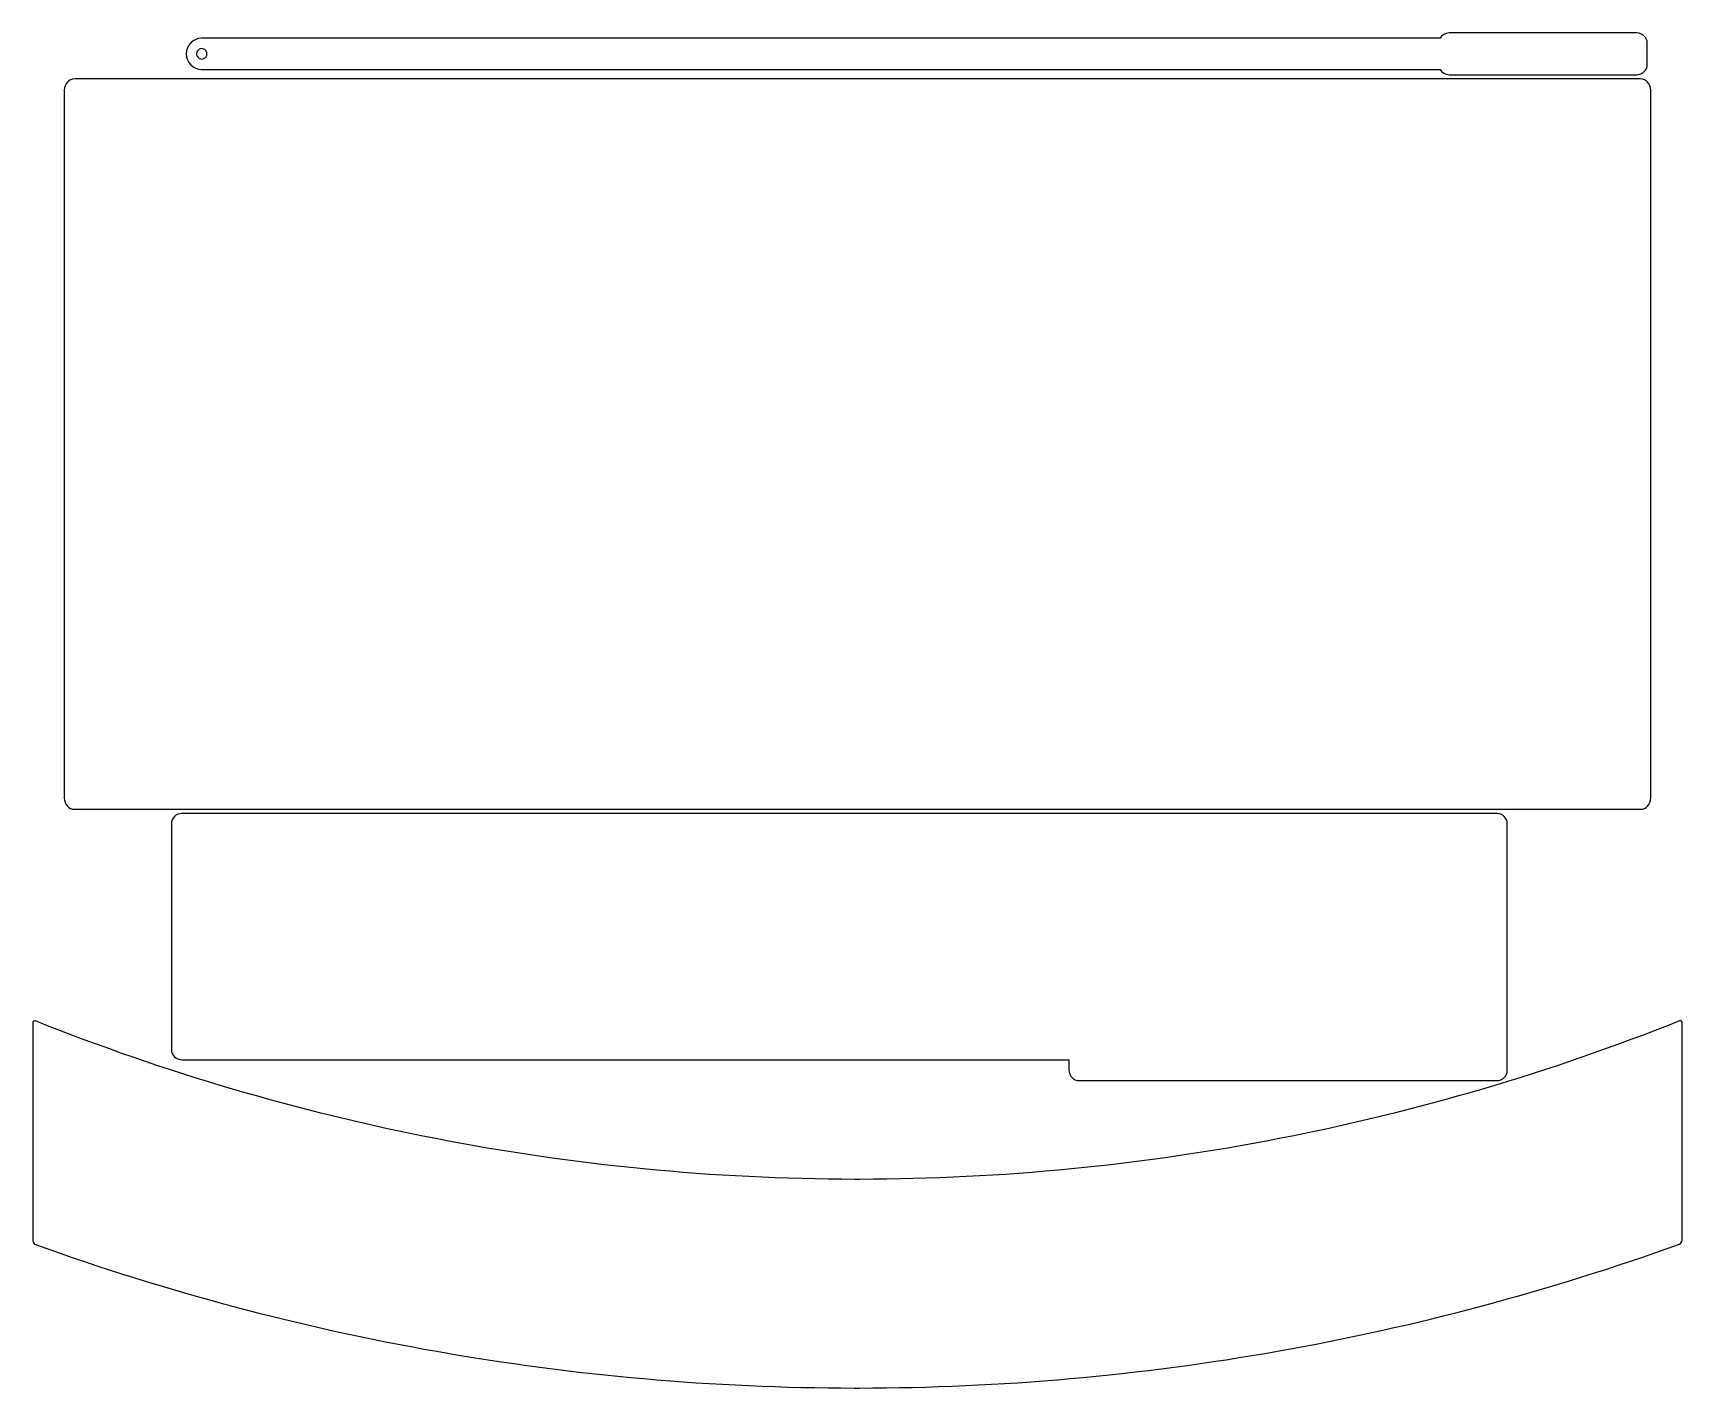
# Model space of a CAD drawing. Header units: millimetres. Extents: x 94 to 884, y -224 to 425.
import ezdxf

# ---------------------------------------------------------------- set-up
doc = ezdxf.new("R2010")
doc.units = ezdxf.units.MM
doc.layers.get('0').update_dxf_attribs({"linetype": 'CONTINUOUS'})

msp = doc.modelspace()

# ---------------------------------------------------------------- linework, layer by layer
at = {"color": 7}
for points in [[(767.756302, 422.809105), (174.567569, 422.809105)], [(862.066647, 425.309202), (772.067153, 425.309202)], [(867.067001, 410.309754), (867.067001, 420.309695)], [(863.693964, 403.310079), (113.694298, 403.310079)], [(174.567569, 407.809657), (767.756302, 407.809657)], [(772.067153, 405.309559), (862.066647, 405.309559)], [(108.694208, 397.925286), (108.694208, 58.69496)], [(868.694318, 58.69496), (868.694318, 397.925286)], [(113.694298, 53.310166), (863.693964, 53.310166)], [(794.999805, 51.309919), (165.000063, 51.309919)], [(159.999841, 46.310359), (159.999841, -61.689775)], [(800, -71.689689), (800, -63.689757), (800, -46.310359), (800, 46.310359)], [(93.694469, -48.928672), (93.694469, -153.523093)], [(883.694322, -153.272797), (883.694322, -48.92047)], [(165.000063, -66.690129), (583.716418, -66.690129), (589.999947, -66.690129), (589.999947, -69.827554), (589.999947, -71.689689)], [(595.000169, -76.690043), (794.999805, -76.690043)], [(490.017075, -124.005923), (487.371245, -124.005923)], [(487.05446, -224.005913), (489.70029, -224.005913)]]:
    msp.add_lwpolyline(points, dxfattribs=at)
for points in [[(174.560068, 417.809182)], [(882.465996, -48.088833)]]:
    msp.add_lwpolyline(points, close=True, dxfattribs=at)
for points in [[(174.567569, 422.809105), (170.412558, 422.809105), (167.067171, 419.464299), (167.067171, 415.309288)], [(772.067153, 425.309202), (770.213749, 425.309202), (768.619901, 424.299633), (767.756302, 422.809105)], [(867.067001, 420.309695), (867.067001, 423.079694), (864.836831, 425.309202), (862.066647, 425.309202)], [(167.067171, 415.309288), (167.067171, 411.154462), (170.412558, 407.809657), (174.567569, 407.809657)], [(172.250369, 416.265891), (171.863417, 415.331705), (172.077306, 414.25641), (172.792301, 413.541415)], [(174.560068, 417.809182), (173.548913, 417.809182), (172.637322, 417.200077), (172.250369, 416.265891)], [(172.792301, 413.541415), (173.507296, 412.82642), (174.582591, 412.612531), (175.516777, 412.999483)], [(176.327836, 417.076949), (175.858995, 417.54579), (175.22311, 417.809182), (174.560068, 417.809182)], [(175.516777, 412.999483), (176.450963, 413.386436), (177.060069, 414.298027), (177.060069, 415.309182)], [(177.060069, 415.309182), (177.060069, 415.972224), (176.796676, 416.608108), (176.327836, 417.076949)], [(113.694298, 403.310079), (110.924379, 403.310079), (108.694208, 400.908459), (108.694208, 397.925286)], [(767.756302, 407.809657), (768.619901, 406.319155), (770.213749, 405.309559), (772.067153, 405.309559)], [(862.066647, 405.309559), (864.836831, 405.309559), (867.067001, 407.539729), (867.067001, 410.309754)], [(868.694318, 397.925286), (868.694318, 400.908459), (866.464148, 403.310079), (863.693964, 403.310079)], [(108.694208, 58.69496), (108.694208, 55.711786), (110.924379, 53.310166), (113.694298, 53.310166)], [(863.693964, 53.310166), (866.464148, 53.310166), (868.694318, 55.711786), (868.694318, 58.69496)], [(165.000063, 51.309919), (162.230064, 51.309919), (159.999841, 49.080278), (159.999841, 46.310359)], [(800, 46.310359), (800, 49.080278), (797.769803, 51.309919), (794.999805, 51.309919)], [(94.922825, -48.096929), (94.244257, -47.826075), (93.694469, -48.198053), (93.694469, -48.928672)], [(487.371245, -124.005923), (351.609291, -123.835743), (218.631396, -97.474043), (94.922825, -48.096929)], [(882.465996, -48.088833), (758.7613, -97.476371), (625.782204, -123.835769), (490.017075, -124.005923)], [(883.694322, -48.92047), (883.694322, -48.18985), (883.144545, -47.817926), (882.465996, -48.088833)], [(159.999841, -61.689775), (159.999841, -64.459694), (162.230064, -66.690129), (165.000063, -66.690129)], [(589.999947, -71.689689), (589.999947, -74.459608), (592.23017, -76.690043), (595.000169, -76.690043)], [(794.999805, -76.690043), (797.769803, -76.690043), (800, -74.459608), (800, -71.689689)], [(93.694469, -153.523093), (93.694469, -154.253712), (94.251541, -155.047197), (94.939039, -155.294503)], [(94.939039, -155.294503), (219.577884, -200.130605), (352.078688, -223.851926), (487.05446, -224.005913)], [(489.70029, -224.005913), (624.90736, -223.851529), (757.624546, -200.03128), (882.450015, -155.044948)], [(882.450015, -155.044948), (883.137375, -154.797219), (883.694322, -154.003417), (883.694322, -153.272797)]]:
    msp.add_open_spline(points, degree=3, dxfattribs=at)

doc.saveas('drawing.dxf')
